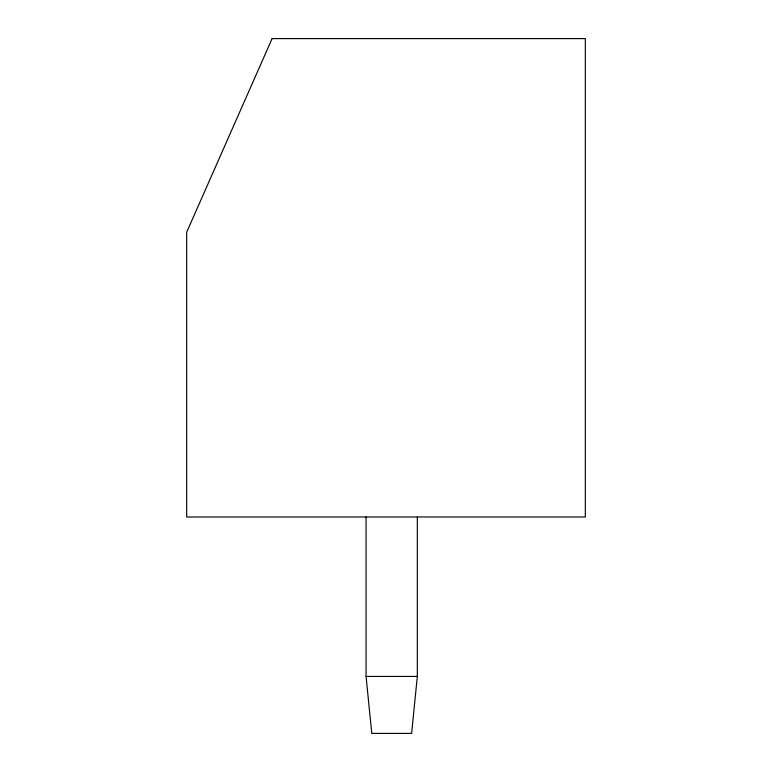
<?xml version="1.0" encoding="UTF-8"?>
<svg xmlns="http://www.w3.org/2000/svg" width="772" height="772" viewBox="0 0 772 772"><rect width="100%" height="100%" fill="white"/><g stroke="black" fill="none" stroke-linecap="round" stroke-linejoin="round"><path stroke-width="1.16" d="M417.324 516.989L417.324 676.446L411.63 733.4L371.766 733.4L366.063 676.446L366.063 516.989M366.063 676.446L417.324 676.446M272.101 38.6L186.67 232.237L186.67 516.989L585.33 516.989L585.33 38.6L272.101 38.6"/></g></svg>
